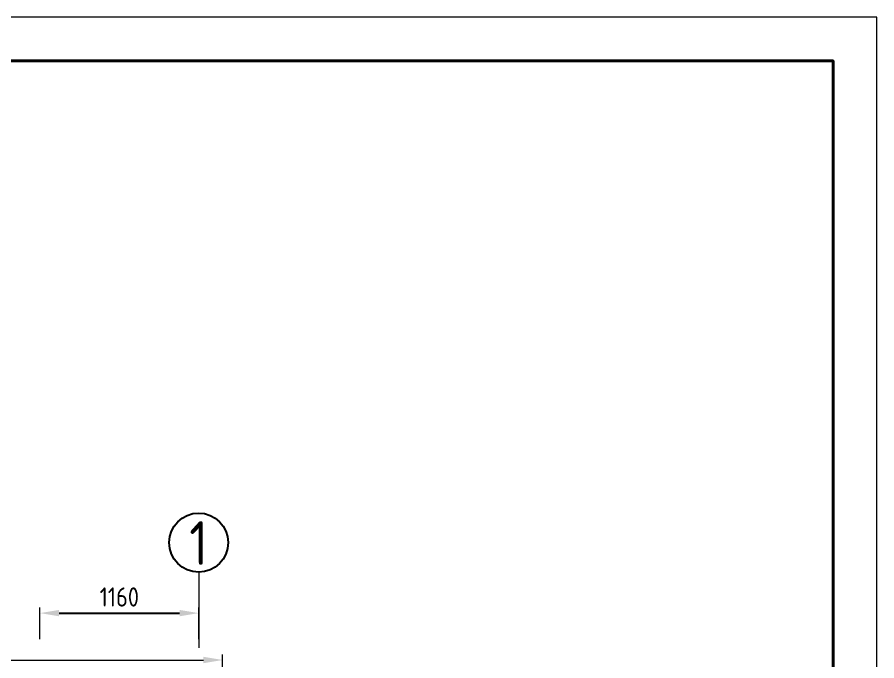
# Model space of a CAD drawing. Header units: millimetres. Extents: x 52110 to 400893, y -153728 to 31997.
# Drawn here: x 185181 to 191464, y 7578 to 12280 of the extents above; entities that cross this region are included whole.
import ezdxf
from ezdxf.enums import TextEntityAlignment as Align

# ---------------------------------------------------------------- set-up
doc = ezdxf.new("R2010")
doc.units = ezdxf.units.MM
doc.header["$LTSCALE"] = 500
doc.linetypes.add('CENTER', pattern=[2, 1.25, -0.25, 0.25, -0.25])
for name, color, linetype, lineweight in [('BIAOZHU', 3, 'Continuous', 25), ('SHI', 7, 'Continuous', 40), ('WEN', 3, 'Continuous', 20), ('XI', 2, 'Continuous', 20), ('ZHONG', 1, 'CENTER', 20)]:
    doc.layers.add(name, color=color, linetype=linetype, lineweight=lineweight)
doc.styles.add('GB', font='gbenor.shx', dxfattribs={"bigfont": 'gbcbig.shx'})
doc.dimstyles.new('ISO-25$0', dxfattribs={"dimscale": 40, "dimtxt": 3.5, "dimasz": 3.5, "dimexe": 1, "dimexo": 0.2, "dimgap": 1.2, "dimtad": 1, "dimtoh": 1, "dimdec": 1, "dimzin": 9, "dimdsep": 46, "dimtxsty": 'GB', "dimcen": 0, "dimclrd": 3, "dimclre": 3, "dimclrt": 256, "dimadec": 0, "dimazin": 2, "dimtfac": 1, "dimtdec": 1, "dimtix": 1, "dimtmove": 0, "dimatfit": 3, "dimldrblk": 'DOTSMALL', "dimfxl": 0, "dimlwd": -1, "dimlwe": 20, "dimarcsym": 0})

# ---------------------------------------------------------------- blocks, each defined once
blk = doc.blocks.new('*D1232')
at = {"layer": 'BIAOZHU', "color": 3, "linetype": 'ByBlock', "lineweight": 20}
for p, q in [((185347.4, 7735), (185347.4, 7966.1)), ((186507.4, 7735), (186507.4, 7966.1))]:
    blk.add_line(p, q, dxfattribs=at)
at = {"layer": 'BIAOZHU', "color": 3}
blk.add_line((185487.4, 7926.1), (186367.4, 7926.1), dxfattribs=at)
for points in [[(185487.4, 7949.5), (185487.4, 7902.8), (185347.4, 7926.1)], [(186367.4, 7949.5), (186367.4, 7902.8), (186507.4, 7926.1)]]:
    blk.add_solid(points, dxfattribs=at)
at = {"layer": 'Defpoints', "color": 0}
for p in [(186507.4, 7926.1), (185347.4, 7727), (186507.4, 7727)]:
    blk.add_point(p, dxfattribs=at)
at = {"layer": 'BIAOZHU', "insert": (185927.4, 8044.1), "char_height": 140, "attachment_point": 5, "style": 'GB'}
blk.add_mtext('1160', dxfattribs=at)
blk = doc.blocks.new('_DotSmall')
at = {"color": 0, "linetype": 'ByBlock', "const_width": 0.5}
blk.add_lwpolyline([(-0.0625, 0, 1), (0.0625, 0, 1)], format="xyb", close=True, dxfattribs=at)
blk = doc.blocks.new('序号')
at = {"layer": 'BIAOZHU'}
blk.add_circle((0, -5.4), 5.4, dxfattribs=at)
at = {"layer": 'BIAOZHU', "style": 'GB', "flags": 8}
blk.add_attdef('序号', text='', height=8, dxfattribs=at).set_placement((0, -5.48), align=Align.MIDDLE)
blk = doc.blocks.new('*D1249')
at = {"layer": 'Defpoints', "color": 0}
for p in [(186682.4, 7583.6), (186682.4, 7030.2), (165202.4, 5569.3)]:
    blk.add_point(p, dxfattribs=at)
at = {"layer": 'WEN', "color": 3, "linetype": 'ByBlock', "lineweight": 20}
for p, q in [((165202.4, 5577.3), (165202.4, 7623.6)), ((186682.4, 7038.2), (186682.4, 7623.6))]:
    blk.add_line(p, q, dxfattribs=at)
at = {"layer": 'WEN', "color": 3, "linetype": 'ByBlock'}
blk.add_line((165342.4, 7583.6), (186542.4, 7583.6), dxfattribs=at)
at = {"layer": 'WEN', "color": 3}
for points in [[(165342.4, 7607), (165342.4, 7560.3), (165202.4, 7583.6)], [(186542.4, 7607), (186542.4, 7560.3), (186682.4, 7583.6)]]:
    blk.add_solid(points, dxfattribs=at)
at = {"layer": 'WEN', "insert": (175942.4, 7706.3), "char_height": 140, "attachment_point": 5, "style": 'GB'}
blk.add_mtext('21480（砌体尺寸）', dxfattribs=at)

msp = doc.modelspace()

# ---------------------------------------------------------------- linework, layer by layer
at = {"layer": 'SHI'}
msp.add_lwpolyline([(160616.12385, -6407.64169), (191144.12385, -6407.64169), (191144.12385, 11960.35831), (160616.12385, 11960.35831)], close=True, dxfattribs=at)
at = {"layer": 'XI'}
msp.add_lwpolyline([(159816.12385, -6727.64169), (191464.12385, -6727.64169), (191464.12385, 12280.35831), (159816.12385, 12280.35831)], close=True, dxfattribs=at)
at = {"layer": 'ZHONG'}
msp.add_line((186507.40863, 8225.70753), (186507.40863, 7672.04047), dxfattribs=at)

# ---------------------------------------------------------------- block references
at = {"layer": 'SHI', "xscale": 40, "yscale": 40, "zscale": 40}
msp.add_blockref('序号', (186507.40863, 8657.43553), dxfattribs=at).add_auto_attribs({'序号': '1'})

# ---------------------------------------------------------------- dimensions: what is measured, and where the dimension line sits
at = {"layer": 'BIAOZHU'}
dim = msp.add_linear_dim(base=(186507.40863, 7926.11763), p1=(185347.40863, 7727.02961), p2=(186507.40863, 7727.02961), dimstyle='ISO-25$0', dxfattribs=at)
dim.commit()
dim.dimension.update_dxf_attribs({"geometry": '*D1232', "text_midpoint": (185927.40863, 8044.11763)})
at = {"layer": 'WEN'}
dim = msp.add_linear_dim(base=(186682.40863, 7583.63246), p1=(165202.40863, 5569.34405), p2=(186682.40863, 7030.15479), text='<>（砌体尺寸）', dimstyle='ISO-25$0', override={"dimatfit": 0, "dimfxl": 1.8}, dxfattribs=at)
dim.commit()
dim.dimension.update_dxf_attribs({"geometry": '*D1249', "text_midpoint": (175942.40863, 7706.26481)})

doc.saveas('drawing.dxf')
